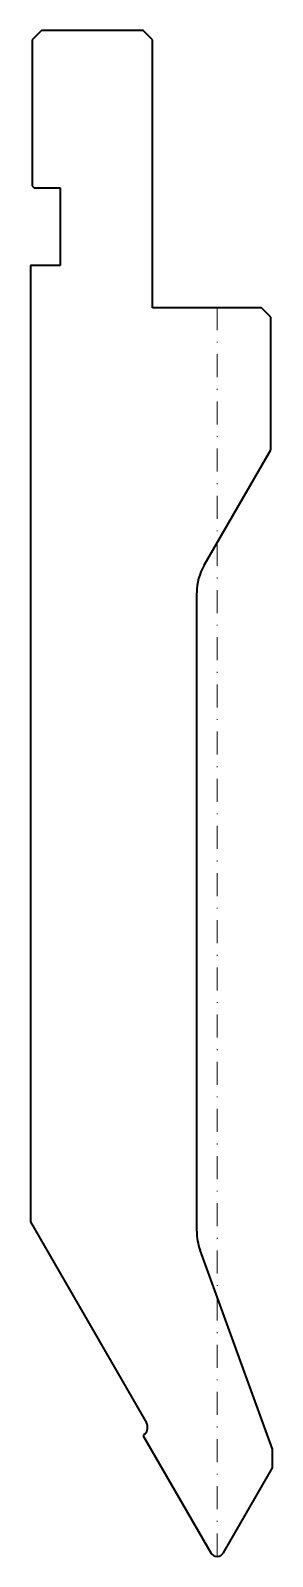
# Model space of a CAD drawing. Header units: millimetres. Extents: x -20 to 6, y 0 to 165.
import ezdxf

# ---------------------------------------------------------------- set-up
doc = ezdxf.new("R2010")
doc.units = ezdxf.units.MM
doc.header["$LTSCALE"] = 5
doc.linetypes.add('AUSGEZOGEN', pattern=[0])
doc.linetypes.add('DASHDOT', pattern=[1, 0.5, -0.25, 0, -0.25])
doc.layers.add('2', color=7, linetype='Continuous')

msp = doc.modelspace()

# ---------------------------------------------------------------- linework, layer by layer
at = {"layer": '2', "color": 7, "linetype": 'AUSGEZOGEN', "lineweight": 35}
for p, q in [((-19, 165), (-20, 164)), ((-8, 165), (-19, 165)), ((-7, 164), (-8, 165)), ((-20, 164), (-20, 148.2)), ((-7, 135), (-7, 164)), ((-20, 148.2), (-19.8, 148)), ((-19.8, 148), (-17, 148)), ((-17, 148), (-17, 139.6)), ((-17, 139.6), (-20.2, 139.6)), ((-20.2, 139.6), (-20.2, 36.19)), ((4.8, 135), (-7, 135)), ((5.8, 134), (4.8, 135)), ((5.8, 119.65), (5.8, 134)), ((-1.4, 107.19), (5.8, 119.65)), ((-2.2, 35.18), (-2.2, 104.19)), ((-20.2, 36.19), (-7.65, 14.45)), ((6, 11.59), (-1.84, 33.13)), ((-7.81, 13.25), (-8, 13.06)), ((-8, 13.06), (-0.69, 0.4)), ((6, 9.59), (6, 11.59)), ((0.69, 0.4), (6, 9.59))]:
    msp.add_line(p, q, dxfattribs=at)
at = {"layer": '2', "color": 7, "linetype": 'DASHDOT', "lineweight": 18}
msp.add_line((0, 0), (0, 135), dxfattribs=at)
at = {"layer": '2', "color": 7, "linetype": 'AUSGEZOGEN', "lineweight": 35}
for centre, radius, start, end in [((3.8, 104.19), 6, 150, 180), ((3.8, 35.18), 6, 180, 200), ((-8.52, 13.95), 1, 315, 30), ((0, 0.8), 0.8, 210, 330)]:
    msp.add_arc(centre, radius, start, end, dxfattribs=at)

doc.saveas('drawing.dxf')
